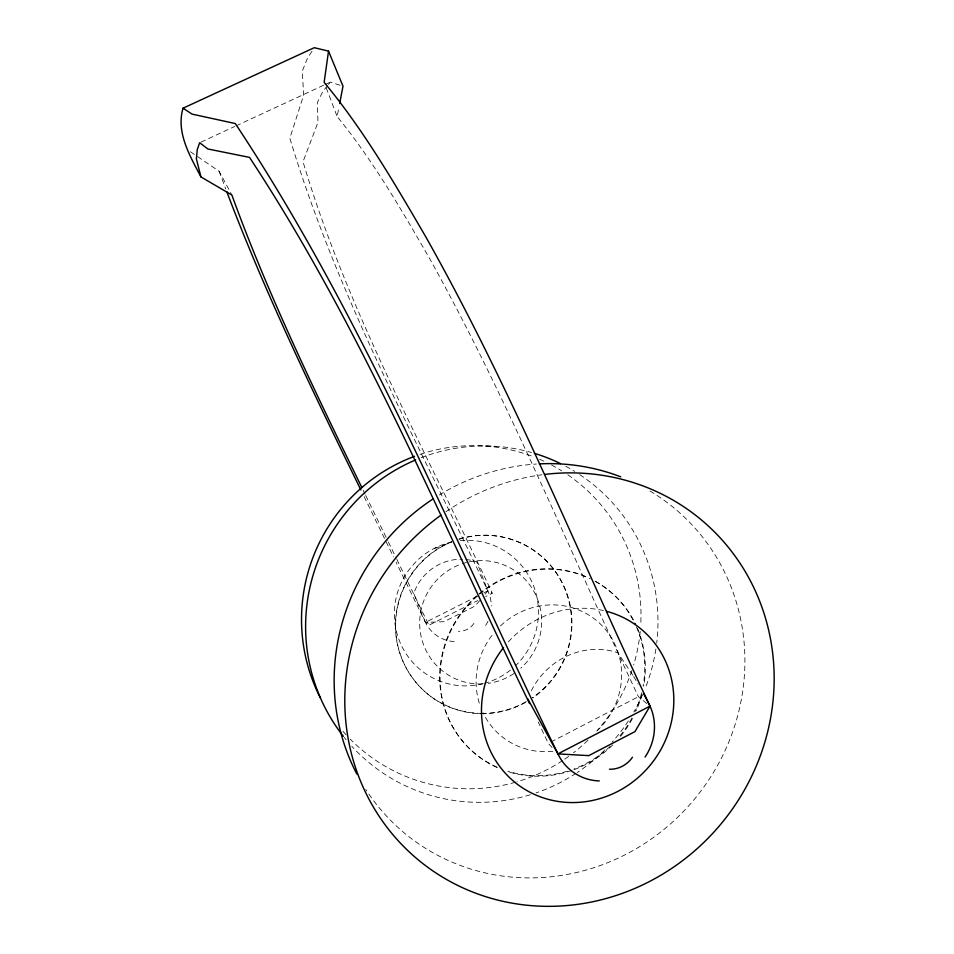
<?xml version="1.0" encoding="UTF-8"?>
<svg xmlns="http://www.w3.org/2000/svg" width="954" height="954" viewBox="0 0 954 954"><rect width="100%" height="100%" fill="white"/><g stroke="black" fill="none" stroke-linecap="round" stroke-linejoin="round"><path stroke-width="0.72" stroke-dasharray="4.77 3.58" d="M646.86 703.563L638.429 696.706C568.715 549.456 507.528 397.878 427.905 255.493C400.167 207.602 372.203 159.533 337.144 116.519L339.099 106.419M311.982 51.266L307.367 58.397L302.299 71.097L303.646 95.15L289.861 138.235C337.418 296.491 417.745 442.084 487.828 590.908A35.143 34.594 -63.6 0 1 491.31 606.028M327.556 85.586L322.893 91.345L317.3 102.65L317.992 122.327L303.014 161.703C347.995 312.769 425.973 451.075 492.264 593.233L485.669 596.572M328.486 84.429L330.346 82.127L340.184 85.3M479.659 600.615L475.116 606.005L444.039 621.698L425.424 622.39L396.089 562.18M485.097 594.151L487.828 590.908L476.761 561.834A50.073 49.274 -63.8 0 0 464.133 559.354M550.887 741.997L638.429 696.706M477.203 596.274L425.424 622.39L413.774 593.46A50.073 49.274 -63.8 0 1 462.714 559.282M483.845 592.923L487.828 590.908L492.264 593.233M454.259 641.589A35.143 34.594 -63.6 0 1 425.424 622.39L428.93 625.216L477.751 600.567M200.996 142.11L234.684 126.488M236.032 125.868L323.609 85.252M324.956 84.62L330.346 82.127M434.63 548.419L445.625 544.627M485.324 446.078L496.485 446.365M190.454 151.758L196.417 155.812M197.609 156.623L219.11 171.231L231.858 195.021M552.139 747.566L548.276 743.357L538.283 722.13M632.824 675.241L617.834 652.703A71.872 67.913 -50.5 0 0 530.591 692.246M633.623 676.481L638.154 684.185M363.14 490.201L365.084 494.196M365.74 495.52L387.765 540.727M388.409 542.063L396.184 558.018M396.828 559.342L428.93 625.216M364.142 496.629L393.477 556.838M326.22 87.816L337.144 116.519M219.11 171.231L225.764 188.999M487.959 621.233A35.143 34.594 -63.6 0 1 485.395 625.812M460.21 540.668A73.029 71.824 -64 0 1 532.117 582.405A73.029 71.824 -64 0 1 515.959 665.284M510.497 670.078A73.029 71.824 -64 0 1 484.68 683.267M483.273 683.636A73.029 71.824 -64 0 1 396.089 630.022A73.029 71.824 -64 0 1 451.624 542.051M551.484 464.968A172.102 169.18 -64.2 0 1 561.703 470.835M567.809 474.83A172.102 169.18 -64.2 0 1 640.671 625.597M640.217 631.441A172.102 169.18 -64.2 0 1 633.671 664.902M631.882 670.519A172.102 169.18 -64.2 0 1 597.192 730.537M587.95 740.221A172.102 169.18 -64.2 0 1 573.449 752.801M568.679 756.379A172.102 169.18 -64.2 0 1 563.778 759.789M562.538 760.612A172.102 169.18 -64.2 0 1 516.985 781.791M515.565 782.208A172.102 169.18 -64.2 0 1 350.213 739.123M346.123 734.807A172.102 169.18 -64.2 0 1 342.259 730.454M420.022 454.378A172.102 169.18 -64.2 0 1 534.049 457.002M539.499 459.232A172.102 169.18 -64.2 0 1 544.877 461.664M565.722 466.279A178.792 175.596 -64.5 0 1 574.702 471.419M579.662 474.579A178.792 175.596 -64.5 0 1 656.698 643.091M655.899 648.994A178.792 175.596 -64.5 0 1 644.928 689.134M642.602 694.643A178.792 175.596 -64.5 0 1 633.826 712.018M628.4 720.878A178.792 175.596 -64.5 0 1 612.098 742.212M604.919 749.844A178.792 175.596 -64.5 0 1 577.325 772.49M576.073 773.312A178.792 175.596 -64.5 0 1 536.053 792.881M530.364 794.718A178.792 175.596 -64.5 0 1 351.799 746.255M346.111 739.732A178.792 175.596 -64.5 0 1 344.287 737.478M421.096 457.717A178.792 175.596 -64.5 0 1 531.545 452.494M459.136 539.213A89.473 87.863 -64.6 0 1 563.695 585.661A89.473 87.863 -64.6 0 1 532.773 697.911M525.356 702.514A89.473 87.863 -64.6 0 1 403.59 662.66A89.473 87.863 -64.6 0 1 452.244 541.645M458.886 539.117A89.39 87.78 -64.6 0 1 563.349 585.517A89.39 87.78 -64.6 0 1 532.451 697.672M526.31 701.548A89.39 87.78 -64.6 0 1 483.618 713.377M482.187 713.389A89.39 87.78 -64.6 0 1 396.781 641.064A89.39 87.78 -64.6 0 1 452.005 541.55M469.32 561.846A61.879 60.794 -64.5 0 1 535.516 594.545A61.879 60.794 -64.5 0 1 520.789 668.17M513.86 673.56A61.879 60.794 -64.5 0 1 488.245 683.374M482.438 683.911A61.879 60.794 -64.5 0 1 420.654 634.148A61.879 60.794 -64.5 0 1 460.889 564.219M462.273 563.742A61.879 60.794 -64.5 0 1 466.494 562.502M508.291 641.923A99.252 94.005 -50.4 0 1 605.17 610.965M445.935 511.714A221.209 210.083 -50.3 0 1 541.944 474.77M649.901 490.988A211.18 201.234 -50.1 0 1 684.423 810.471A211.18 201.234 -50.1 0 1 365.835 789.495M439.305 494.971A211.18 201.234 -50.1 0 1 536.375 464.038M594.998 581.117A105.453 100.468 -50.1 0 1 635.185 624.154M636.378 626.802A105.453 100.468 -50.1 0 1 643.127 685.783M641.637 692.771A105.453 100.468 -50.1 0 1 635.102 711.565M631.906 718.016A105.453 100.468 -50.1 0 1 618.132 738.05M610.166 746.362A105.453 100.468 -50.1 0 1 574.046 768.924M567.284 771.214A105.453 100.468 -50.1 0 1 507.862 771.226M496.903 767.088A105.453 100.468 -50.1 0 1 476.964 595.678M479.17 593.782A105.453 100.468 -50.1 0 1 588.427 577.778M595.523 581.463A105.56 100.575 -50.2 0 1 635.758 624.548M637.534 628.531A105.56 100.575 -50.2 0 1 643.7 686.236M641.863 694.619A105.56 100.575 -50.2 0 1 636.246 710.742M632.478 718.505A105.56 100.575 -50.2 0 1 619.611 737.466M612.766 744.883A105.56 100.575 -50.2 0 1 573.199 769.961M571.851 770.438A105.56 100.575 -50.2 0 1 508.291 771.774M497.32 767.636A105.56 100.575 -50.2 0 1 477.37 596.035M479.576 594.139A105.56 100.575 -50.2 0 1 590.287 578.744M500.445 625.919A74.865 71.252 -50.2 0 1 603.942 627.684A74.865 71.252 -50.2 0 1 595.487 732.267M552.915 751.287A74.865 71.252 -50.2 0 1 482.986 712.65M479.29 703.146A74.865 71.252 -50.2 0 1 493.695 633.17M473.899 623.403A17.506 17.22 -63.3 0 1 458.385 631.262"/><path stroke-width="1.43" d="M361.852 487.542C314.963 391.7 268.348 295.406 231.858 195.021L200.924 176.907C190.084 156.17 175.822 132.427 183.037 108.184L314.283 47.7L328.522 51.122L324.145 82.354C363.522 129.792 394.562 183.275 425.52 236.389C510.962 387.706 575.989 549.206 650.02 706.139A52.363 49.381 -50.6 0 1 645.083 757.047M339.648 103.533L342.999 86.218L328.522 51.122M527.812 698.936L557.935 753.887A52.363 49.381 -50.6 0 0 599.303 780.932M643.449 693.176L650.02 706.139L634.935 731.635L588.737 755.64L557.935 753.887C454.533 542.099 366.074 320.759 235.292 123.543L192.052 114.11L183.037 108.184M557.935 753.887L650.02 706.139M360.874 489.939C312.948 392.058 265.474 293.701 226.79 191.73M529.542 703.551C440.343 519.68 362.293 328.689 249.519 157.386L207.865 148.979L199.648 142.742L197.251 149.671L196.381 158.853L200.924 176.907M320.461 698.006A172.102 169.18 -64.2 0 1 414.525 456.322M343.38 736.345A178.792 175.596 -64.5 0 1 415.67 459.911M534.383 453.329A178.792 175.596 -64.5 0 1 560.427 463.572M544.877 474.4A221.209 210.083 -50.3 0 1 765.597 739.6A221.209 210.083 -50.3 0 1 432.114 870.382A221.209 210.083 -50.3 0 1 441.07 515.112M606.589 611.323A99.252 94.005 -50.4 0 1 664.89 741.532A99.252 94.005 -50.4 0 1 526.322 790.222A99.252 94.005 -50.4 0 1 503.569 647.527M356.844 774.052A211.18 201.234 -50.1 0 1 433.021 498.954M539.332 463.871A211.18 201.234 -50.1 0 1 620.732 476.833M632.466 757.214A26.283 24.744 -50.4 0 1 609.439 769.222"/></g></svg>
